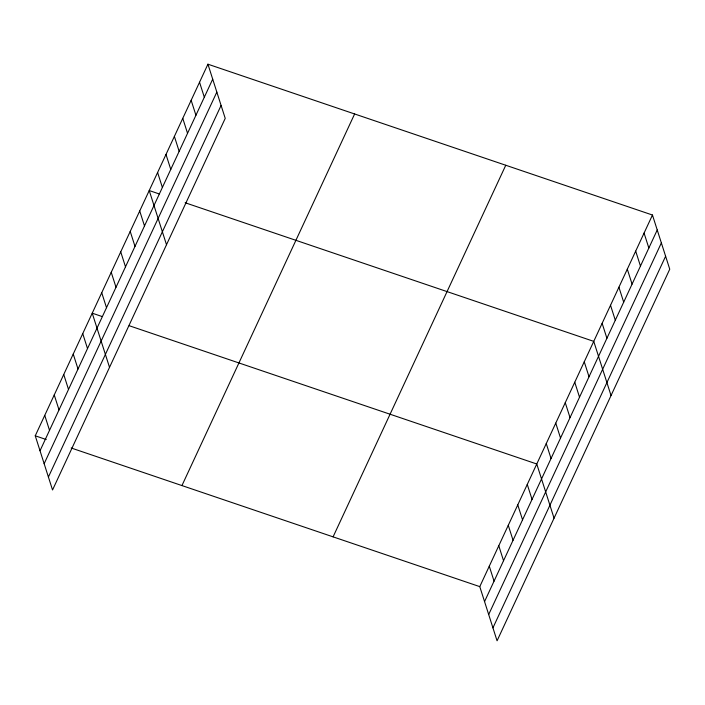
<?xml version="1.0" encoding="UTF-8"?>
<svg xmlns="http://www.w3.org/2000/svg" width="705" height="705" viewBox="0 0 705 705"><rect width="100%" height="100%" fill="white"/><g stroke="black" fill="none" stroke-linecap="round" stroke-linejoin="round"><path stroke-width="1.06" d="M207.931 64.199L225.221 118.369L52.54 489.975L35.25 435.805L207.931 64.199L652.46 215.025L669.75 269.195L497.069 640.801L479.779 586.63L652.46 215.025M40.026 450.759L212.707 79.154M44.151 463.705L216.832 92.099M48.407 477.038L221.088 105.433M181.943 485.578L354.624 113.972M333.086 536.858L505.767 165.252M484.555 601.585L657.236 229.98M488.688 614.522L661.361 242.917M492.936 627.855L665.617 256.25M159.198 193.937L149.222 190.544L166.503 244.723M185.142 202.74L593.751 341.37L611.041 395.54M102.216 316.563L92.232 313.179L109.522 367.349M129.156 325.701L536.769 463.996L554.051 518.166M35.25 435.805L46.23 439.532M71.179 447.992L479.779 586.63M644.07 233.073L648.847 248.028M635.69 251.121L640.457 266.076M627.3 269.169L632.077 284.124M618.911 287.217L623.687 302.172M610.521 305.265L615.298 320.229M602.14 323.322L606.908 338.277M584.251 361.806L589.027 376.761M574.751 382.242L579.528 397.197M565.26 402.678L570.028 417.642M555.76 423.123L560.537 438.078M546.26 443.56L551.037 458.514M527.269 484.432L532.037 499.387M517.77 504.877L522.546 519.832M508.27 525.313L513.046 540.268M498.779 545.749L503.546 560.704M489.279 566.186L494.055 581.14M199.541 82.256L204.318 97.211M191.152 100.304L195.928 115.259M182.771 118.352L187.539 133.307M174.382 136.4L179.158 151.355M165.992 154.448L170.769 169.403M157.603 172.496L162.379 187.451M139.722 210.989L144.499 225.944M130.222 231.425L134.999 246.38M120.731 251.861L125.499 266.816M111.231 272.297L115.999 287.252M101.731 292.742L106.508 307.697M82.741 333.615L87.508 348.57M73.241 354.051L78.008 369.006M63.741 374.496L68.517 389.451M54.241 394.932L59.017 409.887M44.75 415.368L49.517 430.323"/></g></svg>
